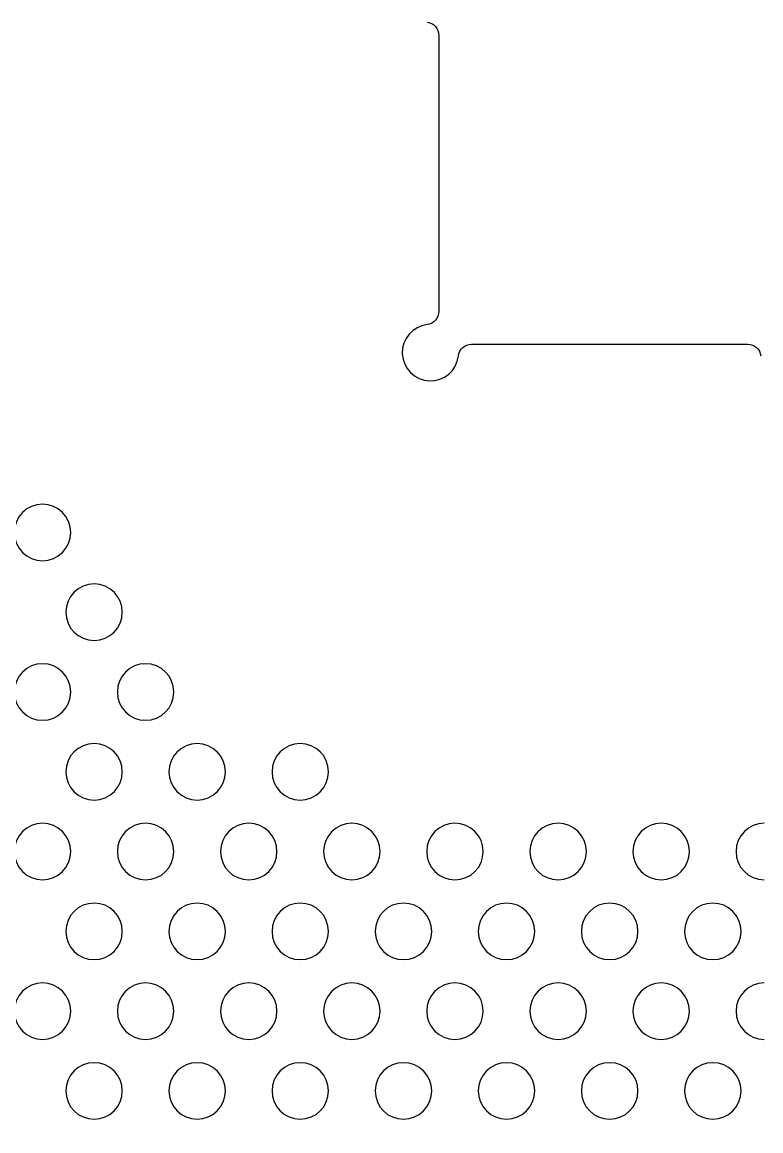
# Model space of a CAD drawing. Header units: millimetres. Extents: x 2717 to 2965, y -3 to 245.
# Drawn here: x 2806 to 2850.6, y 63.3 to 130.2 of the extents above; entities that cross this region are included whole.
import ezdxf

# ---------------------------------------------------------------- set-up
doc = ezdxf.new("R2010")
doc.units = ezdxf.units.MM
doc.layers.add('Livello 04', color=1, linetype='Continuous', true_color=0xff0000)
doc.layers.add('Predefinito', color=18, linetype='Continuous', true_color=0x000000)

msp = doc.modelspace()

# ---------------------------------------------------------------- linework, layer by layer
at = {"layer": 'Livello 04'}
for p, q in [((2831.168, 129.363), (2831.168, 112.715)), ((2833.144, 110.739), (2849.792, 110.739))]:
    msp.add_line(p, q, dxfattribs=at)
msp.add_circle((2841.468, 121.039), 124, dxfattribs=at)
at = {"layer": 'Livello 04', "extrusion": (0, 0, -1)}
for centre, start, end in [((-2830.368, 129.363), 96.72807, 180), ((-2830.368, 112.715), 180, 263.27193), ((-2833.144, 109.939), 6.72807, 90), ((-2849.792, 109.939), 90, 173.27193)]:
    msp.add_arc(centre, 0.8, start, end, dxfattribs=at)
at = {"layer": 'Livello 04'}
msp.add_arc((2830.661, 110.232), 1.7, 96.72807, 353.27193, dxfattribs=at)
at = {"layer": 'Predefinito', "color": 18, "true_color": 0x000000}
for points in [[(2807.261, 101.093), (2806.319, 101.093), (2805.556, 100.329), (2805.556, 99.388)], [(2808.965, 99.388), (2808.965, 100.329), (2808.202, 101.093), (2807.261, 101.093)], [(2805.556, 99.388), (2805.556, 98.446), (2806.319, 97.684), (2807.261, 97.684)], [(2807.261, 97.684), (2808.202, 97.684), (2808.965, 98.446), (2808.965, 99.388)], [(2810.37, 96.281), (2809.429, 96.281), (2808.666, 95.518), (2808.666, 94.577)], [(2812.075, 94.577), (2812.075, 95.518), (2811.312, 96.281), (2810.37, 96.281)], [(2808.666, 94.577), (2808.666, 93.635), (2809.429, 92.872), (2810.37, 92.872)], [(2810.37, 92.872), (2811.312, 92.872), (2812.075, 93.635), (2812.075, 94.577)], [(2807.261, 91.47), (2806.319, 91.47), (2805.556, 90.707), (2805.556, 89.765)], [(2808.965, 89.765), (2808.965, 90.707), (2808.202, 91.47), (2807.261, 91.47)], [(2813.48, 91.47), (2812.539, 91.47), (2811.776, 90.707), (2811.776, 89.765)], [(2815.185, 89.765), (2815.185, 90.707), (2814.422, 91.47), (2813.48, 91.47)], [(2805.556, 89.765), (2805.556, 88.824), (2806.319, 88.061), (2807.261, 88.061)], [(2807.261, 88.061), (2808.202, 88.061), (2808.965, 88.824), (2808.965, 89.765)], [(2811.776, 89.765), (2811.776, 88.824), (2812.539, 88.061), (2813.48, 88.061)], [(2813.48, 88.061), (2814.422, 88.061), (2815.185, 88.824), (2815.185, 89.765)], [(2810.37, 86.659), (2809.429, 86.659), (2808.666, 85.895), (2808.666, 84.954)], [(2812.075, 84.954), (2812.075, 85.895), (2811.312, 86.659), (2810.37, 86.659)], [(2816.59, 86.659), (2815.649, 86.659), (2814.886, 85.895), (2814.886, 84.954)], [(2818.295, 84.954), (2818.295, 85.895), (2817.531, 86.659), (2816.59, 86.659)], [(2822.81, 86.659), (2821.868, 86.659), (2821.105, 85.895), (2821.105, 84.954)], [(2824.514, 84.954), (2824.514, 85.895), (2823.751, 86.659), (2822.81, 86.659)], [(2808.666, 84.954), (2808.666, 84.012), (2809.429, 83.25), (2810.37, 83.25)], [(2810.37, 83.25), (2811.312, 83.25), (2812.075, 84.012), (2812.075, 84.954)], [(2814.886, 84.954), (2814.886, 84.012), (2815.649, 83.25), (2816.59, 83.25)], [(2816.59, 83.25), (2817.531, 83.25), (2818.295, 84.012), (2818.295, 84.954)], [(2821.105, 84.954), (2821.105, 84.012), (2821.868, 83.25), (2822.81, 83.25)], [(2822.81, 83.25), (2823.751, 83.25), (2824.514, 84.012), (2824.514, 84.954)], [(2807.261, 81.847), (2806.319, 81.847), (2805.556, 81.084), (2805.556, 80.143)], [(2808.965, 80.143), (2808.965, 81.084), (2808.202, 81.847), (2807.261, 81.847)], [(2813.48, 81.847), (2812.539, 81.847), (2811.776, 81.084), (2811.776, 80.143)], [(2815.185, 80.143), (2815.185, 81.084), (2814.422, 81.847), (2813.48, 81.847)], [(2819.7, 81.847), (2818.758, 81.847), (2817.995, 81.084), (2817.995, 80.143)], [(2821.404, 80.143), (2821.404, 81.084), (2820.641, 81.847), (2819.7, 81.847)], [(2825.919, 81.847), (2824.978, 81.847), (2824.215, 81.084), (2824.215, 80.143)], [(2827.624, 80.143), (2827.624, 81.084), (2826.861, 81.847), (2825.919, 81.847)], [(2832.139, 81.847), (2831.198, 81.847), (2830.434, 81.084), (2830.434, 80.143)], [(2833.843, 80.143), (2833.843, 81.084), (2833.08, 81.847), (2832.139, 81.847)], [(2838.358, 81.847), (2837.417, 81.847), (2836.654, 81.084), (2836.654, 80.143)], [(2840.063, 80.143), (2840.063, 81.084), (2839.3, 81.847), (2838.358, 81.847)], [(2844.578, 81.847), (2843.637, 81.847), (2842.873, 81.084), (2842.873, 80.143)], [(2846.282, 80.143), (2846.282, 81.084), (2845.519, 81.847), (2844.578, 81.847)], [(2850.797, 81.847), (2849.856, 81.847), (2849.093, 81.084), (2849.093, 80.143)], [(2805.556, 80.143), (2805.556, 79.202), (2806.319, 78.438), (2807.261, 78.438)], [(2807.261, 78.438), (2808.202, 78.438), (2808.965, 79.202), (2808.965, 80.143)], [(2811.776, 80.143), (2811.776, 79.202), (2812.539, 78.438), (2813.48, 78.438)], [(2813.48, 78.438), (2814.422, 78.438), (2815.185, 79.202), (2815.185, 80.143)], [(2817.995, 80.143), (2817.995, 79.202), (2818.758, 78.438), (2819.7, 78.438)], [(2819.7, 78.438), (2820.641, 78.438), (2821.404, 79.202), (2821.404, 80.143)], [(2824.215, 80.143), (2824.215, 79.202), (2824.978, 78.438), (2825.919, 78.438)], [(2825.919, 78.438), (2826.861, 78.438), (2827.624, 79.202), (2827.624, 80.143)], [(2830.434, 80.143), (2830.434, 79.202), (2831.198, 78.438), (2832.139, 78.438)], [(2832.139, 78.438), (2833.08, 78.438), (2833.843, 79.202), (2833.843, 80.143)], [(2836.654, 80.143), (2836.654, 79.202), (2837.417, 78.438), (2838.358, 78.438)], [(2838.358, 78.438), (2839.3, 78.438), (2840.063, 79.202), (2840.063, 80.143)], [(2842.873, 80.143), (2842.873, 79.202), (2843.637, 78.438), (2844.578, 78.438)], [(2844.578, 78.438), (2845.519, 78.438), (2846.282, 79.202), (2846.282, 80.143)], [(2849.093, 80.143), (2849.093, 79.202), (2849.856, 78.438), (2850.797, 78.438)], [(2810.37, 77.036), (2809.429, 77.036), (2808.666, 76.273), (2808.666, 75.331)], [(2812.075, 75.331), (2812.075, 76.273), (2811.312, 77.036), (2810.37, 77.036)], [(2816.59, 77.036), (2815.649, 77.036), (2814.886, 76.273), (2814.886, 75.331)], [(2818.295, 75.331), (2818.295, 76.273), (2817.531, 77.036), (2816.59, 77.036)], [(2822.81, 77.036), (2821.868, 77.036), (2821.105, 76.273), (2821.105, 75.331)], [(2824.514, 75.331), (2824.514, 76.273), (2823.751, 77.036), (2822.81, 77.036)], [(2829.029, 77.036), (2828.088, 77.036), (2827.324, 76.273), (2827.324, 75.331)], [(2830.734, 75.331), (2830.734, 76.273), (2829.97, 77.036), (2829.029, 77.036)], [(2835.249, 77.036), (2834.307, 77.036), (2833.544, 76.273), (2833.544, 75.331)], [(2836.953, 75.331), (2836.953, 76.273), (2836.19, 77.036), (2835.249, 77.036)], [(2841.468, 77.036), (2840.527, 77.036), (2839.764, 76.273), (2839.764, 75.331)], [(2843.173, 75.331), (2843.173, 76.273), (2842.409, 77.036), (2841.468, 77.036)], [(2847.688, 77.036), (2846.746, 77.036), (2845.983, 76.273), (2845.983, 75.331)], [(2849.392, 75.331), (2849.392, 76.273), (2848.629, 77.036), (2847.688, 77.036)], [(2808.666, 75.331), (2808.666, 74.39), (2809.429, 73.627), (2810.37, 73.627)], [(2810.37, 73.627), (2811.312, 73.627), (2812.075, 74.39), (2812.075, 75.331)], [(2814.886, 75.331), (2814.886, 74.39), (2815.649, 73.627), (2816.59, 73.627)], [(2816.59, 73.627), (2817.531, 73.627), (2818.295, 74.39), (2818.295, 75.331)], [(2821.105, 75.331), (2821.105, 74.39), (2821.868, 73.627), (2822.81, 73.627)], [(2822.81, 73.627), (2823.751, 73.627), (2824.514, 74.39), (2824.514, 75.331)], [(2827.324, 75.331), (2827.324, 74.39), (2828.088, 73.627), (2829.029, 73.627)], [(2829.029, 73.627), (2829.97, 73.627), (2830.734, 74.39), (2830.734, 75.331)], [(2833.544, 75.331), (2833.544, 74.39), (2834.307, 73.627), (2835.249, 73.627)], [(2835.249, 73.627), (2836.19, 73.627), (2836.953, 74.39), (2836.953, 75.331)], [(2839.764, 75.331), (2839.764, 74.39), (2840.527, 73.627), (2841.468, 73.627)], [(2841.468, 73.627), (2842.409, 73.627), (2843.173, 74.39), (2843.173, 75.331)], [(2845.983, 75.331), (2845.983, 74.39), (2846.746, 73.627), (2847.688, 73.627)], [(2847.688, 73.627), (2848.629, 73.627), (2849.392, 74.39), (2849.392, 75.331)], [(2807.261, 72.225), (2806.319, 72.225), (2805.556, 71.461), (2805.556, 70.52)], [(2808.965, 70.52), (2808.965, 71.461), (2808.202, 72.225), (2807.261, 72.225)], [(2813.48, 72.225), (2812.539, 72.225), (2811.776, 71.461), (2811.776, 70.52)], [(2815.185, 70.52), (2815.185, 71.461), (2814.422, 72.225), (2813.48, 72.225)], [(2819.7, 72.225), (2818.758, 72.225), (2817.995, 71.461), (2817.995, 70.52)], [(2821.404, 70.52), (2821.404, 71.461), (2820.641, 72.225), (2819.7, 72.225)], [(2825.919, 72.225), (2824.978, 72.225), (2824.215, 71.461), (2824.215, 70.52)], [(2827.624, 70.52), (2827.624, 71.461), (2826.861, 72.225), (2825.919, 72.225)], [(2832.139, 72.225), (2831.198, 72.225), (2830.434, 71.461), (2830.434, 70.52)], [(2833.843, 70.52), (2833.843, 71.461), (2833.08, 72.225), (2832.139, 72.225)], [(2838.358, 72.225), (2837.417, 72.225), (2836.654, 71.461), (2836.654, 70.52)], [(2840.063, 70.52), (2840.063, 71.461), (2839.3, 72.225), (2838.358, 72.225)], [(2844.578, 72.225), (2843.637, 72.225), (2842.873, 71.461), (2842.873, 70.52)], [(2846.282, 70.52), (2846.282, 71.461), (2845.519, 72.225), (2844.578, 72.225)], [(2850.797, 72.225), (2849.856, 72.225), (2849.093, 71.461), (2849.093, 70.52)], [(2805.556, 70.52), (2805.556, 69.579), (2806.319, 68.816), (2807.261, 68.816)], [(2807.261, 68.816), (2808.202, 68.816), (2808.965, 69.579), (2808.965, 70.52)], [(2811.776, 70.52), (2811.776, 69.579), (2812.539, 68.816), (2813.48, 68.816)], [(2813.48, 68.816), (2814.422, 68.816), (2815.185, 69.579), (2815.185, 70.52)], [(2817.995, 70.52), (2817.995, 69.579), (2818.758, 68.816), (2819.7, 68.816)], [(2819.7, 68.816), (2820.641, 68.816), (2821.404, 69.579), (2821.404, 70.52)], [(2824.215, 70.52), (2824.215, 69.579), (2824.978, 68.816), (2825.919, 68.816)], [(2825.919, 68.816), (2826.861, 68.816), (2827.624, 69.579), (2827.624, 70.52)], [(2830.434, 70.52), (2830.434, 69.579), (2831.198, 68.816), (2832.139, 68.816)], [(2832.139, 68.816), (2833.08, 68.816), (2833.843, 69.579), (2833.843, 70.52)], [(2836.654, 70.52), (2836.654, 69.579), (2837.417, 68.816), (2838.358, 68.816)], [(2838.358, 68.816), (2839.3, 68.816), (2840.063, 69.579), (2840.063, 70.52)], [(2842.873, 70.52), (2842.873, 69.579), (2843.637, 68.816), (2844.578, 68.816)], [(2844.578, 68.816), (2845.519, 68.816), (2846.282, 69.579), (2846.282, 70.52)], [(2849.093, 70.52), (2849.093, 69.579), (2849.856, 68.816), (2850.797, 68.816)], [(2810.37, 67.413), (2809.429, 67.413), (2808.666, 66.65), (2808.666, 65.709)], [(2812.075, 65.709), (2812.075, 66.65), (2811.312, 67.413), (2810.37, 67.413)], [(2816.59, 67.413), (2815.649, 67.413), (2814.886, 66.65), (2814.886, 65.709)], [(2818.295, 65.709), (2818.295, 66.65), (2817.531, 67.413), (2816.59, 67.413)], [(2822.81, 67.413), (2821.868, 67.413), (2821.105, 66.65), (2821.105, 65.709)], [(2824.514, 65.709), (2824.514, 66.65), (2823.751, 67.413), (2822.81, 67.413)], [(2829.029, 67.413), (2828.088, 67.413), (2827.324, 66.65), (2827.324, 65.709)], [(2830.734, 65.709), (2830.734, 66.65), (2829.97, 67.413), (2829.029, 67.413)], [(2835.249, 67.413), (2834.307, 67.413), (2833.544, 66.65), (2833.544, 65.709)], [(2836.953, 65.709), (2836.953, 66.65), (2836.19, 67.413), (2835.249, 67.413)], [(2841.468, 67.413), (2840.527, 67.413), (2839.764, 66.65), (2839.764, 65.709)], [(2843.173, 65.709), (2843.173, 66.65), (2842.409, 67.413), (2841.468, 67.413)], [(2847.688, 67.413), (2846.746, 67.413), (2845.983, 66.65), (2845.983, 65.709)], [(2849.392, 65.709), (2849.392, 66.65), (2848.629, 67.413), (2847.688, 67.413)], [(2808.666, 65.709), (2808.666, 64.768), (2809.429, 64.004), (2810.37, 64.004)], [(2810.37, 64.004), (2811.312, 64.004), (2812.075, 64.768), (2812.075, 65.709)], [(2814.886, 65.709), (2814.886, 64.768), (2815.649, 64.004), (2816.59, 64.004)], [(2816.59, 64.004), (2817.531, 64.004), (2818.295, 64.768), (2818.295, 65.709)], [(2821.105, 65.709), (2821.105, 64.768), (2821.868, 64.004), (2822.81, 64.004)], [(2822.81, 64.004), (2823.751, 64.004), (2824.514, 64.768), (2824.514, 65.709)], [(2827.324, 65.709), (2827.324, 64.768), (2828.088, 64.004), (2829.029, 64.004)], [(2829.029, 64.004), (2829.97, 64.004), (2830.734, 64.768), (2830.734, 65.709)], [(2833.544, 65.709), (2833.544, 64.768), (2834.307, 64.004), (2835.249, 64.004)], [(2835.249, 64.004), (2836.19, 64.004), (2836.953, 64.768), (2836.953, 65.709)], [(2839.764, 65.709), (2839.764, 64.768), (2840.527, 64.004), (2841.468, 64.004)], [(2841.468, 64.004), (2842.409, 64.004), (2843.173, 64.768), (2843.173, 65.709)], [(2845.983, 65.709), (2845.983, 64.768), (2846.746, 64.004), (2847.688, 64.004)], [(2847.688, 64.004), (2848.629, 64.004), (2849.392, 64.768), (2849.392, 65.709)]]:
    msp.add_open_spline(points, degree=3, dxfattribs=at)

doc.saveas('drawing.dxf')
